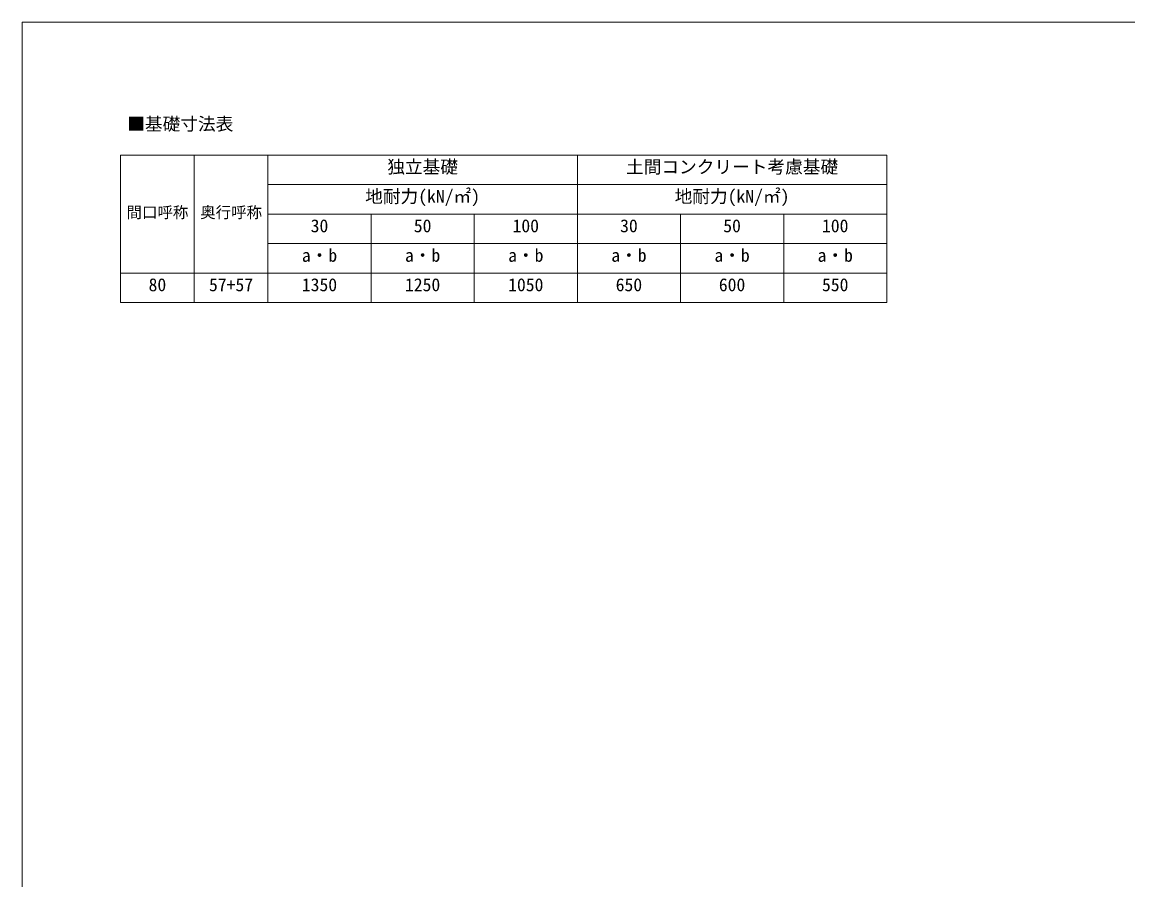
# Model space of a CAD drawing. Units: millimetres on the paper, enlarged 50 times, with parts at other scales. Extents: x -13976 to 14131, y -9754 to 9646.
# Drawn here: x -13976 to -1468, y -54 to 9646 of the extents above; entities that cross this region are included whole.
import ezdxf
from ezdxf.enums import TextEntityAlignment as Align

# ---------------------------------------------------------------- set-up
doc = ezdxf.new("R2010")
doc.units = ezdxf.units.MM
doc.header["$LTSCALE"] = 50
doc.layers.add('1-0_FRAME', color=7, linetype='Continuous', lineweight=18)
doc.layers.add('F-0_240', color=7, linetype='Continuous', lineweight=9)
doc.styles.add('ＭＳ ゴシック', font='')
doc.styles.get('ＭＳ ゴシック').set_extended_font_data('MS Gothic')

msp = doc.modelspace()

# ---------------------------------------------------------------- linework, layer by layer
at = {"layer": '1-0_FRAME'}
for p, q in [((-12861.85, 8141.6), (-12861.85, 6474.93)), ((-12861.85, 8141.6), (-4195.18, 8141.6)), ((-12028.52, 8141.6), (-12028.52, 6474.93)), ((-7695.18, 8141.6), (-7695.18, 6474.93)), ((-11195.18, 7808.27), (-4195.18, 7808.27)), ((-11195.18, 7474.93), (-4195.18, 7474.93)), ((-6528.52, 7474.93), (-6528.52, 6474.93)), ((-11195.18, 7141.6), (-4195.18, 7141.6)), ((-12861.85, 6808.27), (-11195.18, 6808.27)), ((-11195.18, 6808.27), (-4195.18, 6808.27)), ((-12861.85, 6474.93), (-12028.52, 6474.93)), ((-12028.52, 6474.93), (-7695.18, 6474.93)), ((-7695.18, 6474.93), (-5361.85, 6474.93)), ((-5361.85, 6474.93), (-4195.18, 6474.93))]:
    msp.add_line(p, q, dxfattribs=at)
for points in [[(-11195.18, 8141.6), (-11195.18, 7808.27), (-11195.18, 6808.27), (-11195.18, 6474.93)], [(-4195.18, 8141.6), (-4195.18, 7141.6), (-4195.18, 6474.93)], [(-10028.52, 7474.93), (-10028.52, 7141.6), (-10028.52, 6474.93)], [(-8861.85, 7474.93), (-8861.85, 7141.6), (-8861.85, 6474.93)], [(-5361.85, 7474.93), (-5361.85, 6808.27), (-5361.85, 6474.93)]]:
    msp.add_lwpolyline(points, dxfattribs=at)
at = {"layer": 'F-0_240', "color": 5}
for q in [(-13975.76, -9754.43), (13424.24, 9645.57)]:
    msp.add_line((-13975.76, 9645.57), q, dxfattribs=at)

# ---------------------------------------------------------------- texts
at = {"layer": '1-0_FRAME', "style": 'ＭＳ ゴシック'}
for s, height, p in [('■基礎寸法表', 146.6, (-12786.35, 8377.33)), ('独立基礎', 146.6, (-9845.18, 7891.6)), ('土間コンクリート考慮基礎', 146.6, (-7145.18, 7891.6)), ('地耐力(kN/㎡)', 146.6, (-10095.18, 7558.27)), ('地耐力(kN/㎡)', 146.6, (-6595.18, 7558.27)), ('間口呼称', 128.3, (-12795.18, 7391.6)), ('奥行呼称', 128.3, (-11961.85, 7391.6)), ('30', 146.6, (-10711.85, 7224.93)), ('50', 146.6, (-9545.18, 7224.93)), ('100', 146.6, (-8428.52, 7224.93)), ('30', 146.6, (-7211.85, 7224.93)), ('50', 146.6, (-6045.18, 7224.93)), ('100', 146.6, (-4928.52, 7224.93)), ('a・b', 146.6, (-10811.85, 6891.6)), ('a・b', 146.6, (-9645.18, 6891.6)), ('a・b', 146.6, (-8478.52, 6891.6)), ('a・b', 146.6, (-7311.85, 6891.6)), ('a・b', 146.6, (-6145.18, 6891.6)), ('a・b', 146.6, (-4978.52, 6891.6)), ('80', 146.6, (-12545.18, 6558.27)), ('57+57', 146.6, (-11861.85, 6558.27)), ('1350', 146.6, (-10811.85, 6558.27)), ('1250', 146.6, (-9645.18, 6558.27)), ('1050', 146.6, (-8478.52, 6558.27)), ('650', 146.6, (-7261.85, 6558.27)), ('600', 146.6, (-6095.18, 6558.27)), ('550', 146.6, (-4928.52, 6558.27))]:
    msp.add_text(s, height=height, dxfattribs=at).set_placement(p, align=Align.BOTTOM_LEFT)

doc.saveas('drawing.dxf')
